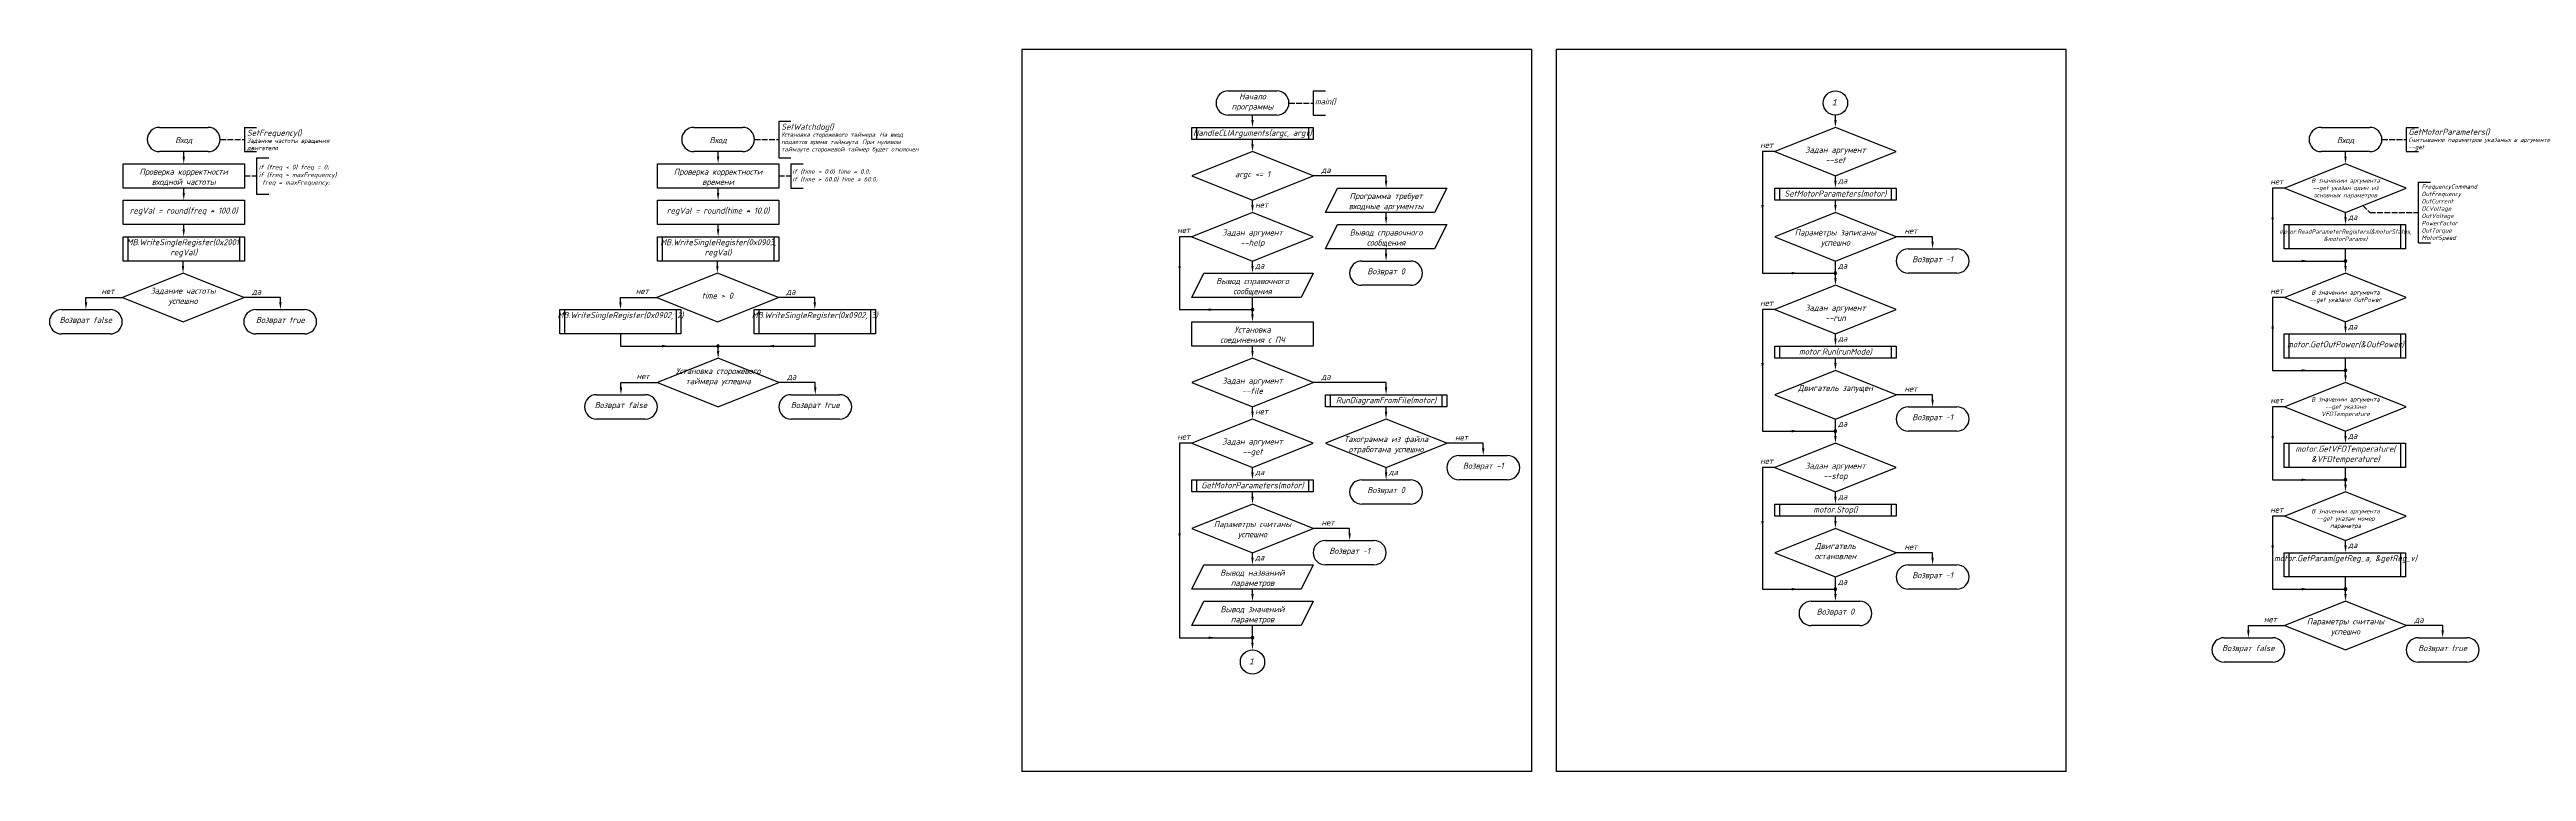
# Model space of a CAD drawing. Header units: millimetres. Extents: x -10 to 7940, y -346 to 297.
# Drawn here: x 5995 to 7014, y 0 to 297 of the extents above; entities that cross this region are included whole.
import ezdxf

# ---------------------------------------------------------------- set-up
doc = ezdxf.new("R2010")
doc.units = ezdxf.units.MM
doc.linetypes.add('ACAD_ISO02W100', pattern=[15, 12, -3])
doc.layers.add('Непечатный слой', color=6, linetype='Continuous', lineweight=30, plot=False)
doc.layers.add('С_обычная', color=7, linetype='Continuous', lineweight=30)
doc.layers.add('С_Штриховые', color=7, linetype='ACAD_ISO02W100', lineweight=30)
doc.styles.add('Гост', font='isocpeur.ttf', dxfattribs={"width": 0.9, "oblique": 15})

# ---------------------------------------------------------------- blocks, each defined once
blk = doc.blocks.new('A$C232F50DB')
at = {"layer": 'С_обычная'}
for p, q in [((-3, -0.4), (17, -0.4)), ((17, -10.4), (-3, -10.4))]:
    blk.add_line(p, q, dxfattribs=at)
for centre, start, end in [((-3, -5.4), 90, 270), ((17, -5.4), 270, 90)]:
    blk.add_arc(centre, 5, start, end, dxfattribs=at)
blk = doc.blocks.new('A$C38F65341')
at = {"layer": 'С_обычная'}
h = blk.add_hatch(color=256, dxfattribs=at)
h.dxf.hatch_style = 1
h.paths.add_polyline_path([(0.5, 0, 1), (-0.5, 0, 1)])
blk.add_circle((0, 0), 0.5, dxfattribs=at)

msp = doc.modelspace()

# ---------------------------------------------------------------- linework, layer by layer
at = {"layer": 'Непечатный слой'}
for p, q in [((6605, 297), (6395, 297)), ((6395, 297), (6395, 0)), ((6605, 0), (6605, 297)), ((6825, 297), (6615, 297)), ((6615, 297), (6615, 0)), ((6825, 0), (6825, 297)), ((6605, 0), (6395, 0)), ((6825, 0), (6615, 0))]:
    msp.add_line(p, q, dxfattribs=at)
at = {"layer": 'С_обычная'}
for p, q in [((6480, 280), (6500, 280)), ((6515, 280), (6520, 280)), ((6515, 280), (6515, 270)), ((6295, 267.5), (6300, 267.5)), ((6295, 267.5), (6295, 252.5)), ((6500, 270), (6480, 270)), ((6490, 268), (6490, 270)), ((6515, 270), (6520, 270)), ((6730, 268), (6730, 270)), ((6040, 265), (6060, 265)), ((6060, 255), (6040, 255)), ((6050, 253), (6050, 255)), ((6075, 265), (6080, 265)), ((6075, 265), (6075, 255)), ((6075, 255), (6080, 255)), ((6260, 265), (6280, 265)), ((6280, 255), (6260, 255)), ((6270, 253), (6270, 255)), ((6465, 265), (6515, 265)), ((6465, 260), (6465, 265)), ((6515, 260), (6465, 260)), ((6490, 255), (6465, 245)), ((6467, 265), (6467, 260)), ((6490, 258), (6490, 260)), ((6515, 245), (6490, 255)), ((6513, 265), (6513, 260)), ((6515, 265), (6515, 260)), ((6705, 255), (6700, 255)), ((6700, 255), (6700, 205)), ((6730, 265), (6705, 255)), ((6705, 255), (6730, 245)), ((6755, 255), (6730, 265)), ((6730, 245), (6755, 255)), ((6930, 265), (6950, 265)), ((6950, 255), (6930, 255)), ((6940, 253), (6940, 255)), ((6965, 265), (6970, 265)), ((6965, 265), (6965, 255)), ((6965, 255), (6970, 255)), ((6025, 250), (6075, 250)), ((6025, 240), (6025, 250)), ((6075, 250), (6075, 240)), ((6080, 252.5), (6080, 237.5)), ((6080, 252.5), (6085, 252.5)), ((6245, 250), (6295, 250)), ((6245, 240), (6245, 250)), ((6295, 252.5), (6300, 252.5)), ((6295, 250), (6295, 240)), ((6300, 250), (6300, 240)), ((6300, 250), (6305, 250)), ((6465, 245), (6490, 235)), ((6490, 235), (6515, 245)), ((6545, 245), (6515, 245)), ((6545, 243), (6545, 245)), ((6730, 243), (6730, 245)), ((6940, 250), (6915, 240)), ((6965, 240), (6940, 250)), ((6075, 240), (6025, 240)), ((6025, 235), (6075, 235)), ((6025, 225), (6025, 235)), ((6050, 238), (6050, 240)), ((6075, 235), (6075, 225)), ((6080, 237.5), (6085, 237.5)), ((6295, 240), (6245, 240)), ((6245, 235), (6295, 235)), ((6245, 225), (6245, 235)), ((6270, 238), (6270, 240)), ((6295, 235), (6295, 225)), ((6300, 240), (6305, 240)), ((6490, 233), (6490, 235)), ((6520, 230), (6525, 240)), ((6525, 240), (6570, 240)), ((6570, 240), (6565, 230)), ((6705, 240), (6755, 240)), ((6705, 235), (6705, 240)), ((6755, 235), (6705, 235)), ((6707, 240), (6707, 235)), ((6730, 233), (6730, 235)), ((6753, 240), (6753, 235)), ((6755, 240), (6755, 235)), ((6915, 240), (6910, 240)), ((6910, 240), (6910, 210)), ((6915, 240), (6940, 230)), ((6940, 230), (6965, 240)), ((6970, 242.5), (6975, 242.5)), ((6970, 217.5), (6970, 242.5)), ((6075, 225), (6025, 225)), ((6050, 223), (6050, 225)), ((6295, 225), (6245, 225)), ((6270, 223), (6270, 225)), ((6490, 230), (6465, 220)), ((6515, 220), (6490, 230)), ((6565, 230), (6520, 230)), ((6520, 215), (6525, 225)), ((6525, 225), (6570, 225)), ((6545, 228), (6545, 230)), ((6570, 225), (6565, 215)), ((6730, 230), (6705, 220)), ((6755, 220), (6730, 230)), ((6914.7, 225), (6964.7, 225)), ((6914.7, 215), (6914.7, 225)), ((6916.7, 225), (6916.7, 215)), ((6940, 228), (6940, 230)), ((6962.7, 225), (6962.7, 215)), ((6964.7, 225), (6964.7, 215)), ((6025, 220), (6075, 220)), ((6025, 210), (6025, 220)), ((6027, 220), (6027, 210)), ((6073, 220), (6073, 210)), ((6075, 220), (6075, 210)), ((6245, 220), (6295, 220)), ((6245, 210), (6245, 220)), ((6247, 220), (6247, 210)), ((6293, 220), (6293, 210)), ((6295, 220), (6295, 210)), ((6465, 220), (6460, 220)), ((6460, 220), (6460, 190)), ((6465, 220), (6490, 210)), ((6490, 210), (6515, 220)), ((6565, 215), (6520, 215)), ((6545, 213), (6545, 215)), ((6705, 220), (6730, 210)), ((6730, 210), (6755, 220)), ((6770, 220), (6755, 220)), ((6770, 218), (6770, 220)), ((6964.7, 215), (6914.7, 215)), ((6940, 208), (6940, 215)), ((6970, 217.5), (6975, 217.5)), ((6049.7, 205), (6024.8, 195)), ((6075, 210), (6025, 210)), ((6049.7, 208), (6049.7, 210)), ((6074.8, 195), (6049.7, 205)), ((6269.7, 205), (6244.8, 195)), ((6295, 210), (6245, 210)), ((6269.7, 208), (6269.7, 210)), ((6294.8, 195), (6269.7, 205)), ((6465, 195), (6470, 205)), ((6470, 205), (6515, 205)), ((6490, 208), (6490, 210)), ((6515, 205), (6510, 195)), ((6700, 205), (6730, 205)), ((6730, 203), (6730, 210)), ((6910, 210), (6940, 210)), ((6940, 205), (6915, 195)), ((6965, 195), (6940, 205)), ((6009.7, 193), (6009.7, 195)), ((6009.7, 195), (6024.8, 195)), ((6024.8, 195), (6049.7, 185)), ((6049.7, 185), (6074.8, 195)), ((6089.8, 195), (6074.8, 195)), ((6089.8, 193), (6089.8, 195)), ((6229.8, 193), (6229.8, 195)), ((6229.8, 195), (6244.8, 195)), ((6244.8, 195), (6269.7, 185)), ((6269.7, 185), (6294.8, 195)), ((6309.8, 195), (6294.8, 195)), ((6309.8, 193), (6309.8, 195)), ((6510, 195), (6465, 195)), ((6490, 188), (6490, 195)), ((6730, 200), (6705, 190)), ((6755, 190), (6730, 200)), ((6915, 195), (6910, 195)), ((6910, 195), (6910, 165)), ((6915, 195), (6940, 185)), ((6940, 185), (6965, 195)), ((6204.8, 190), (6254.7, 190)), ((6204.8, 180), (6204.8, 190)), ((6206.8, 190), (6206.8, 180)), ((6252.7, 190), (6252.7, 180)), ((6254.7, 190), (6254.7, 180)), ((6284.8, 190), (6334.8, 190)), ((6284.8, 180), (6284.8, 190)), ((6286.8, 190), (6286.8, 180)), ((6332.8, 190), (6332.8, 180)), ((6334.8, 190), (6334.8, 180)), ((6460, 190), (6490, 190)), ((6465, 185), (6515, 185)), ((6465, 175), (6465, 185)), ((6515, 185), (6515, 175)), ((6705, 190), (6700, 190)), ((6700, 190), (6700, 140)), ((6705, 190), (6730, 180)), ((6730, 180), (6755, 190)), ((6940, 183), (6940, 185)), ((6254.7, 180), (6204.8, 180)), ((6229.8, 180), (6229.8, 175)), ((6229.8, 175), (6270, 175)), ((6270, 173), (6270, 175)), ((6270, 175), (6310, 175)), ((6334.8, 180), (6284.8, 180)), ((6310, 175), (6310, 180)), ((6515, 175), (6465, 175)), ((6490, 173), (6490, 175)), ((6705, 175), (6755, 175)), ((6705, 170), (6705, 175)), ((6707, 175), (6707, 170)), ((6730, 178), (6730, 180)), ((6753, 175), (6753, 170)), ((6755, 175), (6755, 170)), ((6914.7, 180), (6964.7, 180)), ((6914.7, 170), (6914.7, 180)), ((6916.7, 180), (6916.7, 170)), ((6962.7, 180), (6962.7, 170)), ((6964.7, 180), (6964.7, 170)), ((6270, 170), (6245, 160)), ((6295, 160), (6270, 170)), ((6490, 170), (6465, 160)), ((6515, 160), (6490, 170)), ((6755, 170), (6705, 170)), ((6730, 165), (6705, 155)), ((6730, 168), (6730, 170)), ((6755, 155), (6730, 165)), ((6910, 165), (6940, 165)), ((6964.7, 170), (6914.7, 170)), ((6940, 163), (6940, 170)), ((6230, 158), (6230, 160)), ((6230, 160), (6245, 160)), ((6245, 160), (6270, 150)), ((6270, 150), (6295, 160)), ((6310, 160), (6295, 160)), ((6310, 158), (6310, 160)), ((6465, 160), (6490, 150)), ((6490, 150), (6515, 160)), ((6545, 160), (6515, 160)), ((6520, 155), (6570, 155)), ((6520, 150), (6520, 155)), ((6522, 155), (6522, 150)), ((6545, 158), (6545, 160)), ((6568, 155), (6568, 150)), ((6570, 155), (6570, 150)), ((6705, 155), (6730, 145)), ((6730, 145), (6755, 155)), ((6770, 155), (6755, 155)), ((6770, 153), (6770, 155)), ((6940, 160), (6915, 150)), ((6965, 150), (6940, 160)), ((6490, 145), (6465, 135)), ((6490, 148), (6490, 150)), ((6515, 135), (6490, 145)), ((6570, 150), (6520, 150)), ((6545, 145), (6520, 135)), ((6545, 148), (6545, 150)), ((6570, 135), (6545, 145)), ((6730, 138), (6730, 145)), ((6915, 150), (6910, 150)), ((6910, 150), (6910, 120)), ((6915, 150), (6940, 140)), ((6940, 140), (6965, 150)), ((6465, 135), (6460, 135)), ((6460, 135), (6460, 55)), ((6465, 135), (6490, 125)), ((6490, 125), (6515, 135)), ((6520, 135), (6545, 125)), ((6545, 125), (6570, 135)), ((6585, 135), (6570, 135)), ((6585, 133), (6585, 135)), ((6700, 140), (6730, 140)), ((6730, 135), (6705, 125)), ((6755, 125), (6730, 135)), ((6914.7, 135), (6964.7, 135)), ((6914.7, 125), (6914.7, 135)), ((6916.7, 135), (6916.7, 125)), ((6940, 138), (6940, 140)), ((6962.7, 135), (6962.7, 125)), ((6964.7, 135), (6964.7, 125)), ((6490, 123), (6490, 125)), ((6545, 123), (6545, 125)), ((6705, 125), (6700, 125)), ((6700, 125), (6700, 75)), ((6705, 125), (6730, 115)), ((6730, 115), (6755, 125)), ((6964.7, 125), (6914.7, 125)), ((6940, 118), (6940, 125)), ((6465, 120), (6515, 120)), ((6465, 115), (6465, 120)), ((6515, 115), (6465, 115)), ((6467, 120), (6467, 115)), ((6490, 113), (6490, 115)), ((6513, 120), (6513, 115)), ((6515, 120), (6515, 115)), ((6730, 113), (6730, 115)), ((6910, 120), (6940, 120)), ((6940, 115), (6915, 105)), ((6965, 105), (6940, 115)), ((6490, 110), (6465, 100)), ((6515, 100), (6490, 110)), ((6705, 110), (6755, 110)), ((6705, 105), (6705, 110)), ((6755, 105), (6705, 105)), ((6707, 110), (6707, 105)), ((6730, 103), (6730, 105)), ((6753, 110), (6753, 105)), ((6755, 110), (6755, 105)), ((6915, 105), (6910, 105)), ((6910, 105), (6910, 75)), ((6915, 105), (6940, 95)), ((6940, 95), (6965, 105)), ((6465, 100), (6490, 90)), ((6490, 90), (6515, 100)), ((6530, 100), (6515, 100)), ((6530, 98), (6530, 100)), ((6730, 100), (6705, 90)), ((6755, 90), (6730, 100)), ((6940, 93), (6940, 95)), ((6465, 75), (6470, 85)), ((6470, 85), (6515, 85)), ((6490, 88), (6490, 90)), ((6515, 85), (6510, 75)), ((6705, 90), (6730, 80)), ((6730, 80), (6755, 90)), ((6770, 90), (6755, 90)), ((6770, 88), (6770, 90)), ((6914.7, 90), (6964.7, 90)), ((6914.7, 80), (6914.7, 90)), ((6916.7, 90), (6916.7, 80)), ((6962.7, 90), (6962.7, 80)), ((6964.7, 90), (6964.7, 80)), ((6510, 75), (6465, 75)), ((6490, 73), (6490, 75)), ((6700, 75), (6730, 75)), ((6730, 73), (6730, 80)), ((6910, 75), (6940, 75)), ((6964.7, 80), (6914.7, 80)), ((6940, 73), (6940, 80)), ((6465, 60), (6470, 70)), ((6470, 70), (6515, 70)), ((6515, 70), (6510, 60)), ((6940, 70), (6915, 60)), ((6965, 60), (6940, 70)), ((6460, 55), (6490, 55)), ((6510, 60), (6465, 60)), ((6490, 53), (6490, 60)), ((6900, 58), (6900, 60)), ((6900, 60), (6915, 60)), ((6915, 60), (6940, 50)), ((6940, 50), (6965, 60)), ((6980, 60), (6965, 60)), ((6980, 58), (6980, 60))]:
    msp.add_line(p, q, dxfattribs=at)
for centre in [(6730, 275), (6490, 45)]:
    msp.add_circle(centre, 5, dxfattribs=at)
for centre, start, end in [((6480, 275), 90, 270), ((6500, 275), 270, 90), ((6040, 260), 90, 270), ((6060, 260), 270, 90), ((6260, 260), 90, 270), ((6280, 260), 270, 90), ((6930, 260), 90, 270), ((6950, 260), 270, 90)]:
    msp.add_arc(centre, 5, start, end, dxfattribs=at)
for points in [[(6489.5, 268), (6490.5, 268), (6490, 265)], [(6729.5, 268), (6730.5, 268), (6730, 265)], [(6489.5, 258), (6490.5, 258), (6490, 255)], [(6049.5, 253), (6050.5, 253), (6050, 250)], [(6269.5, 253), (6270.5, 253), (6270, 250)], [(6939.5, 253), (6940.5, 253), (6940, 250)], [(6050.5, 238), (6049.5, 238), (6050, 235)], [(6270.5, 238), (6269.5, 238), (6270, 235)], [(6544.5, 243), (6545.5, 243), (6545, 240)], [(6729.5, 243), (6730.5, 243), (6730, 240)], [(6489.5, 233), (6490.5, 233), (6490, 230)], [(6544.5, 228), (6545.5, 228), (6545, 225)], [(6700.5, 233), (6699.5, 233), (6700, 230)], [(6729.5, 233), (6730.5, 233), (6730, 230)], [(6910.5, 228), (6909.5, 228), (6910, 225)], [(6939.5, 228), (6940.5, 228), (6940, 225)], [(6050.5, 223), (6049.5, 223), (6050, 220)], [(6270.5, 223), (6269.5, 223), (6270, 220)], [(6769.5, 218), (6770.5, 218), (6770, 215)], [(6050.2, 208), (6049.2, 208), (6049.7, 205)], [(6270.2, 208), (6269.2, 208), (6269.7, 205)], [(6460.5, 208), (6459.5, 208), (6460, 205)], [(6489.5, 208), (6490.5, 208), (6490, 205)], [(6544.5, 213), (6545.5, 213), (6545, 210)], [(6712, 204.5), (6712, 205.5), (6715, 205)], [(6922, 209.5), (6922, 210.5), (6925, 210)], [(6939.5, 208), (6940.5, 208), (6940, 205)], [(6729.5, 203), (6730.5, 203), (6730, 200)], [(6010.3, 193), (6009.3, 193), (6009.7, 190)], [(6089.3, 193), (6090.3, 193), (6089.8, 190)], [(6230.3, 193), (6229.3, 193), (6229.8, 190)], [(6309.3, 193), (6310.3, 193), (6309.8, 190)], [(6472, 189.5), (6472, 190.5), (6475, 190)], [(6489.5, 188), (6490.5, 188), (6490, 185)], [(6246.9, 175.5), (6246.9, 174.5), (6249.9, 175)], [(6293, 174.5), (6293, 175.5), (6290, 175)], [(6729.5, 178), (6730.5, 178), (6730, 175)], [(6910.5, 183), (6909.5, 183), (6910, 180)], [(6939.5, 183), (6940.5, 183), (6940, 180)], [(6270.5, 173), (6269.5, 173), (6270, 170)], [(6490.5, 173), (6489.5, 173), (6490, 170)], [(6700.5, 168), (6699.5, 168), (6700, 165)], [(6729.5, 168), (6730.5, 168), (6730, 165)], [(6922, 164.5), (6922, 165.5), (6925, 165)], [(6230.5, 158), (6229.5, 158), (6230, 155)], [(6309.5, 158), (6310.5, 158), (6310, 155)], [(6544.5, 158), (6545.5, 158), (6545, 155)], [(6769.5, 153), (6770.5, 153), (6770, 150)], [(6939.5, 163), (6940.5, 163), (6940, 160)], [(6489.5, 148), (6490.5, 148), (6490, 145)], [(6544.5, 148), (6545.5, 148), (6545, 145)], [(6584.5, 133), (6585.5, 133), (6585, 130)], [(6712, 139.5), (6712, 140.5), (6715, 140)], [(6729.5, 138), (6730.5, 138), (6730, 135)], [(6910.5, 138), (6909.5, 138), (6910, 135)], [(6939.5, 138), (6940.5, 138), (6940, 135)], [(6489.5, 123), (6490.5, 123), (6490, 120)], [(6544.5, 123), (6545.5, 123), (6545, 120)], [(6489.5, 113), (6490.5, 113), (6490, 110)], [(6729.5, 113), (6730.5, 113), (6730, 110)], [(6922, 119.5), (6922, 120.5), (6925, 120)], [(6939.5, 118), (6940.5, 118), (6940, 115)], [(6700.5, 103), (6699.5, 103), (6700, 100)], [(6729.5, 103), (6730.5, 103), (6730, 100)], [(6460.5, 98), (6459.5, 98), (6460, 95)], [(6529.5, 98), (6530.5, 98), (6530, 95)], [(6910.5, 93), (6909.5, 93), (6910, 90)], [(6939.5, 93), (6940.5, 93), (6940, 90)], [(6489.5, 88), (6490.5, 88), (6490, 85)], [(6769.5, 88), (6770.5, 88), (6770, 85)], [(6489.5, 73), (6490.5, 73), (6490, 70)], [(6712, 74.5), (6712, 75.5), (6715, 75)], [(6729.5, 73), (6730.5, 73), (6730, 70)], [(6922, 74.5), (6922, 75.5), (6925, 75)], [(6939.5, 73), (6940.5, 73), (6940, 70)], [(6472, 54.5), (6472, 55.5), (6475, 55)], [(6489.5, 53), (6490.5, 53), (6490, 50)], [(6900.5, 58), (6899.5, 58), (6900, 55)], [(6979.5, 58), (6980.5, 58), (6980, 55)]]:
    msp.add_solid(points, dxfattribs=at)
at = {"layer": 'С_Штриховые', "ltscale": 0.2}
for p, q in [((6505, 275), (6515, 275)), ((6065, 260), (6075, 260)), ((6285, 260), (6295, 260)), ((6955, 260), (6965, 260)), ((6075, 245), (6080, 245)), ((6295, 245), (6300, 245)), ((6947.1, 232.9), (6950, 230)), ((6950, 230), (6970, 230))]:
    msp.add_line(p, q, dxfattribs=at)

# ---------------------------------------------------------------- block references
at = {"layer": 'С_обычная'}
for p in [(6763, 215.4), (6538, 210.4), (6002.7, 190.4), (6082.7, 190.4), (6223, 155.4), (6303, 155.4), (6763, 150.4), (6578, 130.4), (6538, 120.4), (6523, 95.4), (6763, 85.4), (6723, 70.4), (6893, 55.4), (6973, 55.4)]:
    msp.add_blockref('A$C232F50DB', p, dxfattribs=at)
at = {"layer": 'С_обычная', "xscale": -1, "rotation": 1.143636425560146e-05}
for p in [(6730, 205), (6940, 210), (6490, 190), (6270, 175), (6940, 165), (6730, 140), (6940, 120), (6730, 75), (6940, 75), (6490, 55)]:
    msp.add_blockref('A$C38F65341', p, dxfattribs=at)

# ---------------------------------------------------------------- texts
at = {"layer": 'С_обычная', "style": 'Гост'}
for s, width, heights, insert, char_height, attachment_point in [('Начало программы', 21.863, [7.93], (6490, 279), 2.5, 2), ('main()', 33.407, [3.31], (6515.7, 276.9), 2.5, 1), ('\\pi13.38011;{\\fConsolas|b0|i0|c204|p49;1}', 28.917, [8.38], (6715.2, 276.6), 2.5, 1), ('SetWatchdog()', 33.407, [3.31], (6296, 266.5), 2.5, 1), ('Вход', 21.863, [7.93], (6050, 261), 2.5, 2), ('SetFrequency()', 33.407, [3.31], (6076, 264), 2.5, 1), ('Вход', 21.863, [7.93], (6270, 261), 2.5, 2), ('HandleCLIArguments(argc, argv)', 59, [0], (6490, 264), 2.5, 2), ('Задан аргумент --set', 27.051, [18], (6730, 257), 2.5, 2), ('Вход', 21.863, [7.93], (6940, 261), 2.5, 2), ('GetMotorParameters()', 33.407, [3.31], (6965.9, 264.4), 2.5, 1), ('Проверка корректности входной частоты', 36.39, [8.36], (6050, 248), 2.5, 2), ('Проверка корректности времени', 36.39, [8.36], (6270, 248), 2.5, 2), ('argc <= 1', 27.051, [18], (6490, 247), 2.5, 2), ('Программа требует входные аргументы', 36.39, [8.36], (6545, 238), 2.5, 2), ('SetMotorParameters(motor)', 59, [0], (6730, 239), 2.5, 2), ('В значении аргумента --get указан один из основных параметров', 24.4, [15.5], (6940, 244), 1.8, 2), ('regVal = round(freq * 100.0)', 49.925, [6.83], (6050, 232), 2.5, 2), ('regVal = round(time * 10.0)', 49.925, [6.83], (6270, 232), 2.5, 2), ('MB.WriteSingleRegister(0x2001, regVal)', 45.907, [10.2], (6050, 219), 2.5, 2), ('MB.WriteSingleRegister(0x0903, regVal)', 45.907, [10.2], (6270, 219), 2.5, 2), ('Задан аргумент --help', 27.051, [18], (6490, 223), 2.5, 2), ('Вывод справочного сообщения', 36.39, [8.36], (6545, 223), 2.5, 2), ('Параметры записаны успешно', 35.157, [17.4], (6730, 223), 2.5, 2), ('motor.ReadParameterRegisters(&motorStatus, &motorParams)', 50.808, [10.6], (6940, 223), 1.8, 2), ('Возврат 0', 27.662, [0], (6545, 207), 2.5, 2), ('Возврат -1', 27.662, [0], (6770, 212), 2.5, 2), ('нет', 11, [0], (6016.1, 198.9), 2.5, 1), ('Задание частоты успешно', 27.051, [18], (6049.7, 199), 2.5, 2), ('нет', 11, [0], (6236.1, 198.9), 2.5, 1), ('time > 0', 27.051, [18], (6269.7, 197), 2.5, 2), ('Вывод справочного сообщения', 36.39, [8.36], (6490, 203), 2.5, 2), ('В значении аргумента --get указано OutPower', 29.204, [15.4], (6940, 198), 1.8, 2), ('Возврат false', 27.662, [0], (6009.7, 187), 2.5, 2), ('Возврат true', 27.662, [0], (6089.8, 187), 2.5, 2), ('MB.WriteSingleRegister(0x0902, 2)', 45.907, [10.2], (6229.8, 189), 2.5, 2), ('MB.WriteSingleRegister(0x0902, 3)', 45.907, [10.2], (6309.8, 189), 2.5, 2), ('Задан аргумент --run', 27.051, [18], (6730, 192), 2.5, 2), ('Установка соединения с ПЧ', 27.497, [8.52], (6490, 183), 2.5, 2), ('motor.Run(runMode)', 59, [0], (6730, 174), 2.5, 2), ('motor.GetOutPower(&OutPower)', 50.808, [10.6], (6940, 177), 2.5, 2), ('Установка сторожевого таймера успешна', 35.157, [17.4], (6270, 166), 2.5, 2), ('нет', 11, [0], (6236.4, 163.9), 2.5, 1), ('Задан аргумент --file', 27.051, [18], (6490, 162), 2.5, 2), ('RunDiagramFromFile(motor)', 59, [0], (6545, 154), 2.5, 2), ('Двигатель запущен', 27.578, [17.4], (6730, 159), 2.5, 2), ('В значении аргумента --get указано VFDTemperature', 29.204, [15.4], (6940, 154), 1.8, 2), ('Возврат false', 27.662, [0], (6230, 152), 2.5, 2), ('Возврат true', 27.662, [0], (6310, 152), 2.5, 2), ('Возврат -1', 27.662, [0], (6770, 147), 2.5, 2), ('Задан аргумент --get', 27.051, [18], (6490, 137), 2.5, 2), ('Тахограмма из файла отработана успешно', 35.157, [17.4], (6545, 138), 2.5, 2), ('motor.GetVFDTemperature( &VFDtemperature)', 50.808, [10.6], (6940, 134), 2.5, 2), ('Возврат -1', 27.662, [0], (6585, 127), 2.5, 2), ('Задан аргумент --stop', 27.051, [18], (6730, 127), 2.5, 2), ('GetMotorParameters(motor)', 59, [0], (6490, 119), 2.5, 2), ('Возврат 0', 27.662, [0], (6545, 117), 2.5, 2), ('Параметры считаны успешно', 35.157, [17.4], (6490, 103), 2.5, 2), ('motor.Stop()', 59, [0], (6730, 109), 2.5, 2), ('В значении аргумента --get указан номер параметра', 29.204, [15.4], (6940, 108), 1.8, 2), ('Возврат -1', 27.662, [0], (6530, 92), 2.5, 2), ('Двигатель остановлен', 27.578, [17.4], (6730, 94), 2.5, 2), ('Вывод названий параметров', 36.39, [8.36], (6490, 83), 2.5, 2), ('Возврат -1', 27.662, [0], (6770, 82), 2.5, 2), ('motor.GetParam(getReg_a, &getReg_v)', 50.808, [10.6], (6940, 89), 2.5, 2), ('Вывод значений параметров', 36.39, [8.36], (6490, 68), 2.5, 2), ('Возврат 0', 27.662, [0], (6730, 67), 2.5, 2), ('нет', 11, [0], (6906.4, 63.9), 2.5, 1), ('Параметры считаны успешно', 35.157, [17.4], (6940, 63), 2.5, 2), ('Возврат false', 27.662, [0], (6900, 52), 2.5, 2), ('Возврат true', 27.662, [0], (6980, 52), 2.5, 2), ('\\pi13.38011;{\\fConsolas|b0|i0|c204|p49;1}', 28.917, [8.38], (6475.2, 46.6), 2.5, 1)]:
    msp.add_mtext_dynamic_manual_height_columns(s, width=width, gutter_width=17.5, heights=heights, dxfattribs=dict(at, insert=insert, char_height=char_height, attachment_point=attachment_point))
at = {"layer": 'С_обычная', "attachment_point": 1, "style": 'Гост'}
for s, insert, char_height, width in [('Задание частоты вращения двигателя', (6076, 260.4), 1.8, 30.674), ('Установка сторожевого таймера. На вход подается время таймаута. При нулевом таймауте сторожевой таймер будет отключен', (6296, 262.9), 1.8, 50.993), ('Считывание параметров указаных в аргументе --get', (6965.9, 260.8), 1.8, 50.993), ('if (freq < 0) freq = 0;\\Pif (freq > maxFrequency)\\P freq = maxFrequency;', (6080.9, 249.6), 1.9, 28.078), ('if (time < 0.0) time = 0.0;\\Pif (time > 60.0) time = 60.0;', (6300.6, 247.8), 1.9, 32.549), ('FrequencyCommand\\POutFrequency\\POutCurrent\\PDCVoltage\\POutVoltage\\PPowerFactor\\POutTorque\\PMotorSpeed', (6971.3, 241.5), 1.8, 20.503)]:
    msp.add_mtext(s, dxfattribs=dict(at, insert=insert, char_height=char_height, width=width))
at = {"layer": 'С_обычная', "char_height": 2.5, "attachment_point": 1, "rotation": 0, "style": 'Гост'}
for s, insert in [('нет', (6699, 259)), ('да', (6518.4, 248.7)), ('да', (6731.1, 244.4)), ('нет', (6909, 244)), ('нет', (6491.1, 234.4)), ('да', (6941.1, 229.4)), ('нет', (6459, 224)), ('нет', (6758.4, 223.7)), ('да', (6491.1, 209.4)), ('да', (6731.1, 209.4)), ('да', (6078.1, 198.7)), ('да', (6298.1, 198.7)), ('нет', (6909, 199)), ('нет', (6699, 194)), ('да', (6941.1, 184.4)), ('да', (6731.1, 179.4)), ('да', (6298.4, 163.7)), ('да', (6518.4, 163.7)), ('нет', (6758.4, 158.7)), ('нет', (6909, 154)), ('нет', (6491.1, 149.4)), ('да', (6731.1, 144.4)), ('нет', (6459, 139)), ('нет', (6573.4, 138.7)), ('да', (6941.1, 139.4)), ('да', (6491.1, 124.4)), ('да', (6546.1, 124.4)), ('нет', (6699, 129)), ('да', (6731.1, 114.4)), ('нет', (6518.4, 103.7)), ('нет', (6909, 109)), ('нет', (6758.4, 93.7)), ('да', (6941.1, 94.4)), ('да', (6491.1, 89.4)), ('да', (6731.1, 79.4)), ('да', (6968.4, 63.7))]:
    msp.add_mtext_dynamic_manual_height_columns(s, width=11, gutter_width=17.5, heights=[0], dxfattribs=dict(at, insert=insert))

doc.saveas('drawing.dxf')
